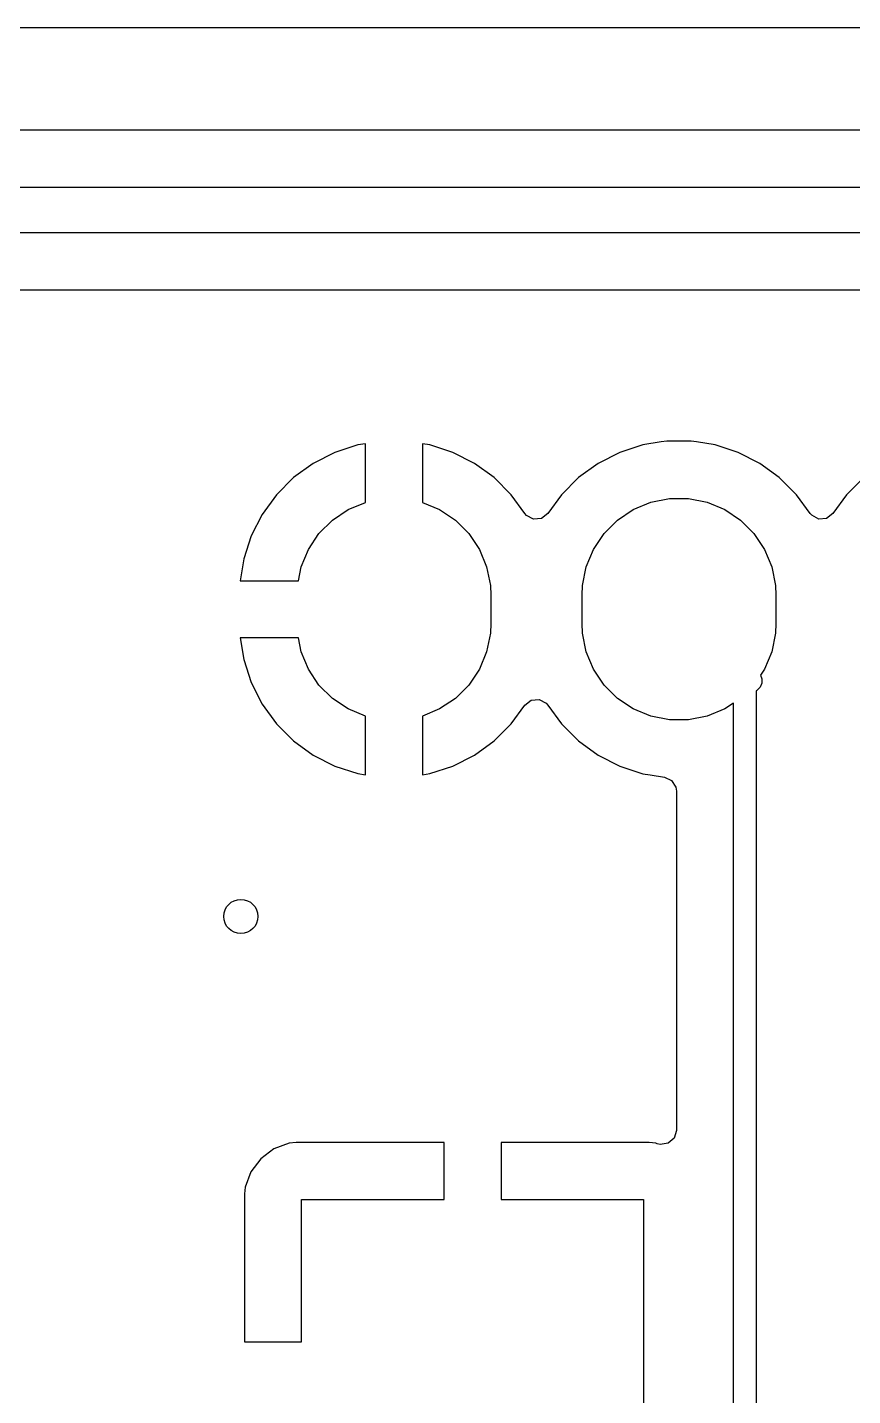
# Model space of a CAD drawing. Header units: millimetres. Extents: x 69 to 174, y -160 to -92.
# Drawn here: x 149.24 to 156.48, y -104.03 to -92.03 of the extents above; entities that cross this region are included whole.
import ezdxf

# ---------------------------------------------------------------- set-up
doc = ezdxf.new("R2010")
doc.units = ezdxf.units.MM
doc.layers.add('Front', color=13, linetype='CONTINUOUS', true_color=0xc83434)

msp = doc.modelspace()

# ---------------------------------------------------------------- linework, layer by layer
at = {"layer": 'Front', "linetype": 'CONTINUOUS'}
for p, q in [((70.235092, -92.0289), (172.534908, -92.0289)), ((166.520105, -92.9295), (111.308136, -92.9295)), ((111.239143, -93.43), (166.451112, -93.43)), ((166.36827, -93.83), (111.239143, -93.83)), ((146.09902, -94.3305), (166.109593, -94.3305)), ((151.936229, -95.757236), (151.746887, -95.853712)), ((152.13832, -95.691574), (151.936229, -95.757236)), ((152.204444, -95.681101), (152.13832, -95.691574)), ((152.204445, -95.681101), (152.204444, -95.681101)), ((152.204445, -96.196283), (152.204445, -95.681101)), ((152.770569, -95.691574), (152.704445, -95.681101)), ((152.704445, -95.681101), (152.704445, -96.196283)), ((152.97266, -95.757236), (152.770569, -95.691574)), ((153.162002, -95.853712), (152.97266, -95.757236)), ((154.43603, -95.756777), (154.246624, -95.853284)), ((154.638205, -95.691086), (154.43603, -95.756777)), ((154.799487, -95.665541), (154.638205, -95.691086)), ((154.848158, -95.657833), (154.799487, -95.665541)), ((155.060732, -95.657833), (154.848158, -95.657833)), ((155.109402, -95.665541), (155.060732, -95.657833)), ((155.270685, -95.691086), (155.109402, -95.665541)), ((155.270686, -95.691086), (155.270685, -95.691086)), ((155.270688, -95.691087), (155.270686, -95.691086)), ((155.472857, -95.756776), (155.270688, -95.691087)), ((155.472858, -95.756776), (155.472857, -95.756776)), ((155.472859, -95.756777), (155.472858, -95.756776)), ((155.662265, -95.853284), (155.472859, -95.756777)), ((151.746887, -95.853712), (151.574985, -95.978605)), ((153.333904, -95.978605), (153.162002, -95.853712)), ((154.246624, -95.853284), (154.074658, -95.978223)), ((155.834231, -95.978223), (155.662265, -95.853284)), ((151.57498, -95.978609), (151.424721, -96.128868)), ((151.574985, -95.978605), (151.57498, -95.978609)), ((153.333909, -95.978609), (153.333904, -95.978605)), ((153.484168, -96.128868), (153.333909, -95.978609)), ((154.074658, -95.978223), (153.924339, -96.128542)), ((155.98455, -96.128542), (155.834231, -95.978223)), ((156.574658, -95.978223), (156.424339, -96.128542)), ((151.424717, -96.128873), (151.299824, -96.300775)), ((151.424721, -96.128868), (151.424717, -96.128873)), ((153.484172, -96.128873), (153.484168, -96.128868)), ((153.603817, -96.293551), (153.484172, -96.128873)), ((153.924335, -96.128547), (153.804453, -96.293551)), ((153.924339, -96.128542), (153.924335, -96.128547)), ((155.984554, -96.128547), (155.98455, -96.128542)), ((156.104127, -96.293126), (155.984554, -96.128547)), ((156.424335, -96.128547), (156.304763, -96.293126)), ((156.424339, -96.128542), (156.424335, -96.128547)), ((152.053758, -96.2587), (152.204445, -96.196283)), ((152.704445, -96.196283), (152.855132, -96.2587)), ((154.553758, -96.2587), (154.707703, -96.194934)), ((154.707703, -96.194934), (154.87113, -96.162426)), ((154.87113, -96.162426), (155.03776, -96.162426)), ((155.03776, -96.162426), (155.201187, -96.194934)), ((155.201187, -96.194934), (155.355132, -96.2587)), ((151.299824, -96.300775), (151.203349, -96.490115)), ((151.797386, -96.469099), (151.915211, -96.351274)), ((151.915211, -96.351274), (152.053758, -96.2587)), ((152.855132, -96.2587), (152.993679, -96.351274)), ((152.993679, -96.351274), (153.111504, -96.469099)), ((153.617715, -96.30959), (153.603817, -96.293551)), ((153.67951, -96.342196), (153.617715, -96.30959)), ((153.749123, -96.336217), (153.67951, -96.342196)), ((153.804453, -96.293551), (153.749123, -96.336217)), ((154.297386, -96.469099), (154.415211, -96.351274)), ((154.415211, -96.351274), (154.553758, -96.2587)), ((155.355132, -96.2587), (155.493679, -96.351274)), ((155.493679, -96.351274), (155.611504, -96.469099)), ((156.118025, -96.309166), (156.104127, -96.293126)), ((156.17982, -96.341771), (156.118025, -96.309166)), ((156.249434, -96.335792), (156.17982, -96.341771)), ((156.304763, -96.293126), (156.249434, -96.335792)), ((151.203349, -96.490115), (151.137687, -96.692202)), ((151.704812, -96.607646), (151.797386, -96.469099)), ((153.111504, -96.469099), (153.204078, -96.607646)), ((154.204812, -96.607646), (154.297386, -96.469099)), ((155.611504, -96.469099), (155.704078, -96.607646)), ((151.641046, -96.761591), (151.704812, -96.607646)), ((153.204078, -96.607646), (153.267844, -96.761591)), ((154.141046, -96.761591), (154.204812, -96.607646)), ((155.704078, -96.607646), (155.767844, -96.761591)), ((151.137687, -96.692205), (151.107415, -96.883333)), ((151.137687, -96.692202), (151.137687, -96.692205)), ((151.61683, -96.883333), (151.641046, -96.761591)), ((153.267844, -96.761591), (153.300352, -96.925018)), ((154.108538, -96.925018), (154.141046, -96.761591)), ((155.767844, -96.761591), (155.800352, -96.925018)), ((151.107415, -96.883333), (151.61683, -96.883333)), ((153.300352, -96.925018), (153.304445, -97.008333)), ((154.104445, -97.008333), (154.108538, -96.925018)), ((155.800352, -96.925018), (155.804445, -97.008333)), ((153.304445, -97.008333), (153.304445, -97.258333)), ((154.104445, -97.258333), (154.104445, -97.008333)), ((155.804445, -97.008333), (155.804445, -97.258333)), ((153.304445, -97.258333), (153.300352, -97.341648)), ((154.108538, -97.341648), (154.104445, -97.258333)), ((155.804445, -97.258333), (155.800352, -97.341648)), ((151.107415, -97.383333), (151.137687, -97.57446)), ((151.61683, -97.383333), (151.107415, -97.383333)), ((151.641046, -97.505075), (151.61683, -97.383333)), ((153.300352, -97.341648), (153.267844, -97.505075)), ((154.141046, -97.505075), (154.108538, -97.341648)), ((155.800352, -97.341648), (155.767844, -97.505075)), ((151.137687, -97.57446), (151.137687, -97.574463)), ((151.137687, -97.574463), (151.203349, -97.77655)), ((151.704812, -97.65902), (151.641046, -97.505075)), ((153.267844, -97.505075), (153.204078, -97.65902)), ((154.204812, -97.65902), (154.141046, -97.505075)), ((155.767844, -97.505075), (155.704078, -97.65902)), ((151.797386, -97.797567), (151.704812, -97.65902)), ((153.204078, -97.65902), (153.111504, -97.797567)), ((154.297386, -97.797567), (154.204812, -97.65902)), ((155.704078, -97.65902), (155.668492, -97.712277)), ((151.203349, -97.77655), (151.299824, -97.96589)), ((151.915211, -97.915392), (151.797386, -97.797567)), ((153.111504, -97.797567), (152.993679, -97.915392)), ((154.415211, -97.915392), (154.297386, -97.797567)), ((155.680878, -97.781197), (155.665947, -97.817245)), ((155.668492, -97.712277), (155.680878, -97.742179)), ((155.680878, -97.742179), (155.680878, -97.781197)), ((152.053758, -98.007966), (151.915211, -97.915392)), ((152.993679, -97.915392), (152.855132, -98.007966)), ((153.603816, -97.973114), (153.659146, -97.930448)), ((153.659146, -97.930448), (153.728759, -97.924469)), ((153.728759, -97.924469), (153.790555, -97.957074)), ((154.553758, -98.007966), (154.415211, -97.915392)), ((155.638357, -97.844835), (155.632, -97.847468)), ((155.632, -97.847468), (155.632, -105.872445)), ((155.665947, -97.817245), (155.638357, -97.844835)), ((151.299824, -97.96589), (151.424717, -98.137792)), ((152.204445, -98.070382), (152.053758, -98.007966)), ((152.855132, -98.007966), (152.704445, -98.070382)), ((153.484166, -98.137799), (153.603816, -97.973114)), ((153.790555, -97.957074), (153.804453, -97.973114)), ((153.804453, -97.973114), (153.924335, -98.138118)), ((154.707703, -98.071732), (154.553758, -98.007966)), ((155.355132, -98.007966), (155.201187, -98.071732)), ((155.432, -97.956604), (155.355132, -98.007966)), ((155.432, -105.831023), (155.432, -97.956604)), ((151.424717, -98.137792), (151.424721, -98.137797)), ((151.424721, -98.137797), (151.57498, -98.288056)), ((152.204445, -98.585564), (152.204445, -98.070382)), ((152.704445, -98.070382), (152.704445, -98.585563)), ((153.333909, -98.288056), (153.484166, -98.137799)), ((153.924335, -98.138118), (153.924339, -98.138123)), ((153.924339, -98.138123), (154.074658, -98.288442)), ((154.87113, -98.10424), (154.707703, -98.071732)), ((155.03776, -98.10424), (154.87113, -98.10424)), ((155.201187, -98.071732), (155.03776, -98.10424)), ((151.57498, -98.288056), (151.574985, -98.28806)), ((151.574985, -98.28806), (151.746887, -98.412953)), ((153.162002, -98.412953), (153.333904, -98.28806)), ((153.333904, -98.28806), (153.333909, -98.288056)), ((154.074658, -98.288442), (154.246624, -98.413381)), ((151.746887, -98.412953), (151.936227, -98.509428)), ((152.972662, -98.509428), (153.162002, -98.412953)), ((154.246624, -98.413381), (154.246626, -98.413382)), ((154.246626, -98.413382), (154.246629, -98.413384)), ((154.246629, -98.413384), (154.436033, -98.50989)), ((151.936227, -98.509428), (152.138316, -98.57509)), ((152.770574, -98.57509), (152.972662, -98.509428)), ((154.436033, -98.50989), (154.638202, -98.575579)), ((152.138316, -98.57509), (152.204445, -98.585564)), ((152.704445, -98.585563), (152.770571, -98.57509)), ((152.770571, -98.57509), (152.770574, -98.57509)), ((154.638202, -98.575579), (154.638205, -98.575579)), ((154.638205, -98.575579), (154.638206, -98.57558)), ((154.638206, -98.57558), (154.701238, -98.585563)), ((154.701238, -98.585563), (154.826898, -98.605465)), ((154.826898, -98.605465), (154.890032, -98.635394)), ((154.890032, -98.635394), (154.926964, -98.694705)), ((154.926964, -98.694705), (154.9315, -98.727938)), ((154.9315, -98.727938), (154.9315, -101.704824)), ((154.911815, -101.771863), (154.859011, -101.817618)), ((154.9315, -101.704824), (154.911815, -101.771863)), ((151.402351, -101.866649), (151.287257, -101.952809)), ((151.402358, -101.866645), (151.402351, -101.866649)), ((151.537065, -101.816403), (151.402358, -101.866645)), ((151.537072, -101.816401), (151.537065, -101.816403)), ((151.5966, -101.81), (151.537072, -101.816401)), ((152.894445, -101.81), (151.5966, -101.81)), ((152.894445, -102.31), (152.894445, -101.81)), ((154.692289, -101.81), (153.394445, -101.81)), ((153.394445, -101.81), (153.394445, -102.31)), ((154.751817, -101.816401), (154.692289, -101.81)), ((154.751827, -101.816403), (154.751817, -101.816401)), ((154.76417, -101.821007), (154.751827, -101.816403)), ((154.789853, -101.827562), (154.76417, -101.821007)), ((154.859011, -101.817618), (154.789853, -101.827562)), ((151.287254, -101.952812), (151.201094, -102.067906)), ((151.287257, -101.952809), (151.287254, -101.952812)), ((151.20109, -102.067913), (151.150848, -102.20262)), ((151.201094, -102.067906), (151.20109, -102.067913)), ((151.150846, -102.202627), (151.144445, -102.262155)), ((151.150848, -102.20262), (151.150846, -102.202627)), ((151.144445, -102.262155), (151.144445, -103.56)), ((151.644445, -103.56), (151.644445, -102.31)), ((151.644445, -102.31), (152.894445, -102.31)), ((153.394445, -102.31), (154.644445, -102.31)), ((154.644445, -102.31), (154.644445, -105.31)), ((151.144445, -103.56), (151.644445, -103.56))]:
    msp.add_line(p, q, dxfattribs=at)
at = {"layer": 'Front'}
msp.add_circle((151.1124, -99.8276), 0.15, dxfattribs=at)

doc.saveas('drawing.dxf')
